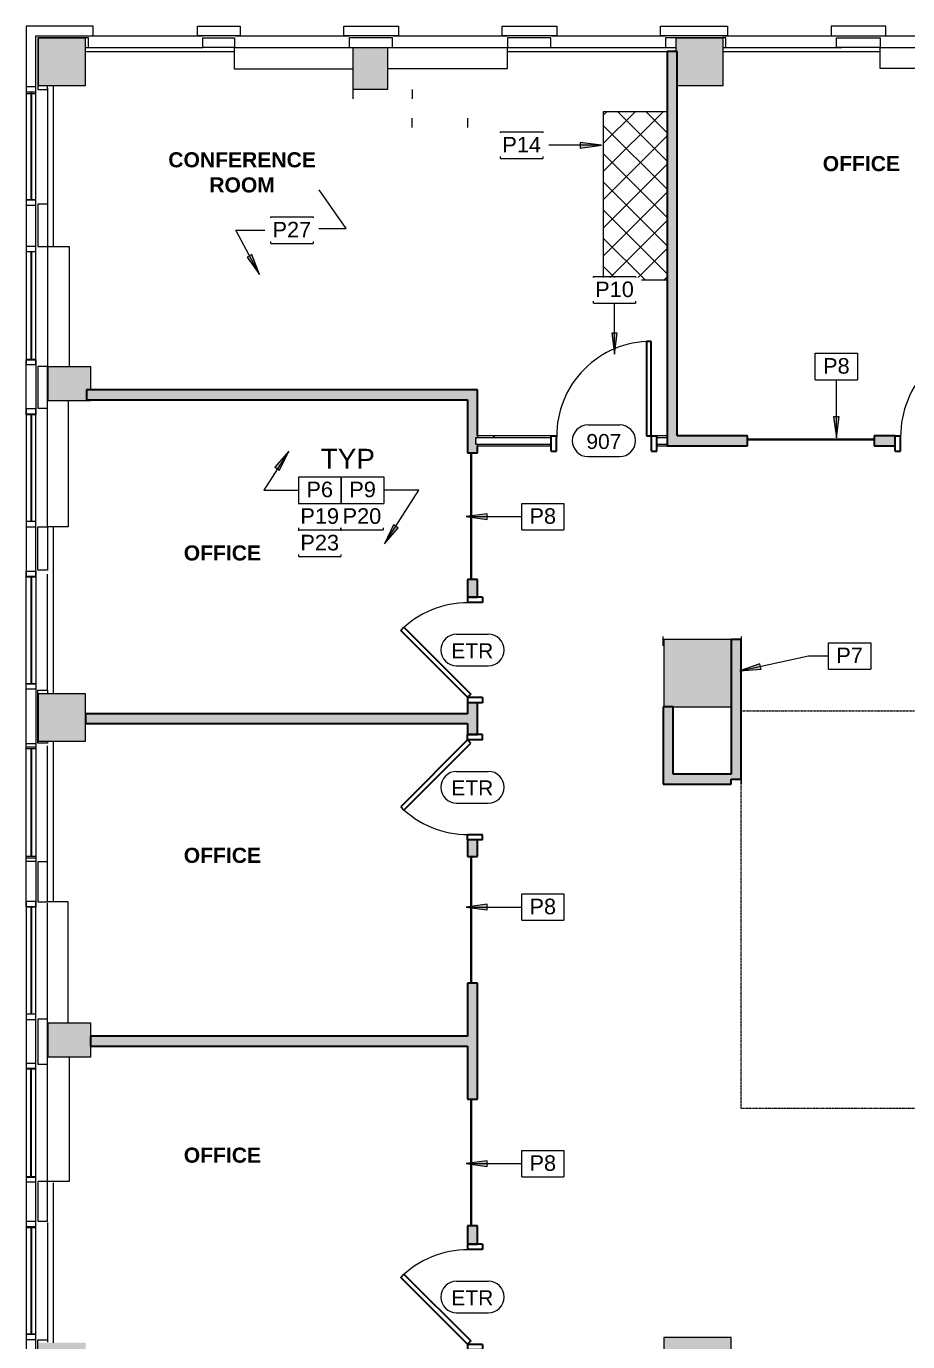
# Model space of a CAD drawing. Header units: inches. Extents: x 920 to 3181, y -644 to 1788.
# Drawn here: x 1832.3 to 2166.4, y 1256.9 to 1755.5 of the extents above; entities that cross this region are included whole.
import ezdxf

# ---------------------------------------------------------------- set-up
doc = ezdxf.new("R2010")
doc.units = ezdxf.units.IN
doc.header["$MEASUREMENT"] = 0
doc.linetypes.add('Dash 1_32_', pattern=[0.0625, 0.03125, -0.03125])
for name, color, linetype, lineweight in [('4694_52_BB$0$BHT', 7, 'Continuous', 9), ('4694_52_BB$0$BPT', 7, 'Continuous', 9), ('9t floor LINKED_dwg', 8, 'Continuous', 9), ('A-ANNO-KEYN', 231, 'Continuous', 9), ('A-AREA-IDEN', 2, 'Continuous', 9), ('A-DETL', 90, 'Continuous', 9), ('A-DOOR', 31, 'Continuous', 18), ('A-DOOR-FRAM', 31, 'Continuous', 30), ('A-DOOR-IDEN', 31, 'Continuous', 9), ('A-GLAZ', 151, 'Continuous', 18), ('A-WALL', 113, 'Continuous', 13), ('A-WALL-PATT', 111, 'Continuous', 18), ('G-ANNO-TEXT', 231, 'Continuous', 9), ('I-WALL', 2, 'Continuous', 18), ('Q-CASE', 31, 'Continuous', 18)]:
    doc.layers.add(name, color=color, linetype=linetype, lineweight=lineweight)
doc.styles.add('Arial_2', font='arial.ttf', dxfattribs={"height": 5.901198})
doc.styles.add('Swis721 Lt BT_1', font='swissl.ttf', dxfattribs={"height": 5.676425})
doc.styles.add('Swis721 Lt BT_2', font='swissl.ttf', dxfattribs={"height": 7.568567})
doc.styles.add('Swis721 Lt BT_B', font='', dxfattribs={"height": 5.72265})
doc.styles.get('Swis721 Lt BT_B').set_extended_font_data('Swis721 Lt BT', bold=True)

# ---------------------------------------------------------------- blocks, each defined once
blk = doc.blocks.new('9t floor LINKED_dwg-4848483-FIRST FLOOR CONSTRUCTION PLAN')
at = {"layer": '4694_52_BB$0$BHT'}
h = blk.add_hatch(color=256, dxfattribs=at)
h.paths.add_polyline_path([(464.5, 1484.5), (464.5, 1502.5), (446.5, 1502.5), (446.5, 1484.5)], flags=0)
h.paths.add_polyline_path([(464.88, 1613.51), (466.28, 1613.51), (466.28, 1613.94), (464.88, 1613.94), (464.88, 1617.69), (466.28, 1617.69), (466.28, 1626.51), (450.28, 1626.51), (450.28, 1613.51)], flags=0)
h.paths.add_polyline_path([(1049.93, 1731.51), (1062.93, 1731.51), (1062.93, 1747.5), (1049.93, 1747.5), (1049.93, 1731.51)], flags=0)
h.paths.add_polyline_path([(810.73, 1731.51), (823.73, 1731.51), (823.73, 1747.5), (810.73, 1747.5)], flags=0)
h.paths.add_polyline_path([(578.93, 1731.51), (578.93, 1747.5), (565.93, 1747.5), (565.93, 1731.51)], flags=0)
h.paths.add_polyline_path([(446.5, 1733), (464.5, 1733), (464.5, 1751), (446.5, 1751), (446.5, 1733)], flags=0)
h.paths.add_polyline_path([(1186.25, 1733), (1186.25, 1751), (1168.25, 1751), (1168.25, 1746), (1169.75, 1746), (1169.75, 1733)], flags=0)
h.paths.add_polyline_path([(928.25, 1733), (944.5, 1733), (944.5, 1746), (946.25, 1746), (946.25, 1751), (928.25, 1751), (928.25, 1746)], flags=0)
h.paths.add_polyline_path([(688.75, 1733), (706.25, 1733), (706.25, 1751), (688.25, 1751), (688.25, 1746), (688.75, 1746), (688.75, 1733.5)], flags=0)
h = blk.add_hatch(color=256, dxfattribs=at)
h.paths.add_polyline_path([(708.62, 987.5), (709.25, 987.5), (709.25, 1013), (688.75, 1013), (688.75, 987.5), (706.12, 987.5)], flags=0)
h.paths.add_polyline_path([(685, 987.5), (685, 1013), (683.75, 1013), (683.75, 987.5)], flags=0)
h.paths.add_polyline_path([(1429.25, 988), (1429.25, 1013.5), (1403.75, 1013.5), (1403.75, 988)], flags=0)
h.paths.add_polyline_path([(683.75, 1233), (709.25, 1233), (709.25, 1258.5), (683.75, 1258.5), (683.75, 1256.13)], flags=0)
h.paths.add_polyline_path([(1429.25, 1233.5), (1429.25, 1254.12), (1403.75, 1254.12), (1403.75, 1233.5)], flags=0)
h.paths.add_polyline_path([(1404.88, 1257.87), (1429.25, 1257.87), (1429.25, 1259), (1403.75, 1259), (1403.75, 1257.87)], flags=0)
h.paths.add_polyline_path([(1189.25, 1497.5), (1189.25, 1523), (1163.75, 1523), (1163.75, 1497.5)], flags=0)
h.paths.add_polyline_path([(1427.5, 1497.5), (1427.5, 1520.45), (1404.5, 1520.45), (1404.5, 1497.5), (1404.55, 1497.5)], flags=0)
h.paths.add_polyline_path([(683.75, 1497.5), (709.25, 1497.5), (709.25, 1523), (683.75, 1523)], flags=0)
h.paths.add_polyline_path([(923.75, 1499.81), (949.25, 1499.81), (949.25, 1523), (948.25, 1523), (948.25, 1521.38), (944.5, 1521.38), (944.5, 1523), (923.75, 1523)], flags=0)
h = blk.add_hatch(color=256, dxfattribs=at)
h.paths.add_polyline_path([(464.5, 870.94), (464.5, 888.94), (446.5, 888.94), (446.5, 870.94)], flags=0)
h.paths.add_polyline_path([(450.28, 992.5), (464.5, 992.5), (464.5, 1010.5), (446.5, 1010.5), (446.5, 992.5)], flags=0)
h.paths.add_polyline_path([(466.28, 1117.61), (466.28, 1130.61), (450.28, 1130.61), (450.28, 1117.61), (464.5, 1117.61)], flags=0)
h.paths.add_polyline_path([(464.5, 1238.5), (464.5, 1256.5), (446.5, 1256.5), (446.5, 1238.5)], flags=0)
h.paths.add_polyline_path([(450.28, 1364.71), (466.28, 1364.71), (466.28, 1377.71), (450.28, 1377.71)], flags=0)
at = {"layer": '4694_52_BB$0$BPT'}
for p, q in [((465.38, 1751.88), (508.88, 1751.88)), ((521.13, 1751.88), (564.38, 1751.88)), ((581.13, 1751.88), (624.38, 1751.88)), ((641.13, 1751.88), (684.38, 1751.88)), ((705.88, 1751.88), (749.13, 1751.88)), ((765.88, 1751.88), (809.13, 1751.88)), ((464.5, 1746), (520.88, 1746)), ((465.63, 1747.5), (508.88, 1747.5)), ((580.88, 1747.51), (624.87, 1747.51)), ((624.38, 1746), (685, 1746)), ((640.88, 1747.5), (684.87, 1747.5)), ((706.25, 1746), (765.68, 1746)), ((445.63, 1730.5), (442, 1730.5)), ((443.69, 1730.5), (443.69, 1689.75)), ((443.94, 1730.5), (443.94, 1689.75)), ((452.25, 1672.08), (452.25, 1733)), ((445.62, 1689.75), (442, 1689.75)), ((445.62, 1670), (442, 1670)), ((443.69, 1670), (443.69, 1629.25)), ((443.94, 1670), (443.94, 1629.25)), ((445.62, 1629.25), (442, 1629.25)), ((445.62, 1608.5), (442, 1608.5)), ((443.69, 1608.5), (443.69, 1567.75)), ((443.94, 1608.5), (443.94, 1567.75)), ((445.62, 1567.75), (442, 1567.75)), ((452.25, 1502.5), (452.25, 1565.78)), ((445.62, 1547), (442, 1547)), ((443.69, 1547), (443.69, 1506.25)), ((443.94, 1547), (443.94, 1506.25)), ((450, 1503.79), (450, 1547.78)), ((445.62, 1506.25), (442, 1506.25)), ((687.25, 1497.5), (709.25, 1497.5)), ((464.5, 1484.5), (464.5, 1491.19)), ((445.62, 1481.59), (442, 1481.59)), ((443.69, 1481.59), (443.69, 1440.84)), ((443.94, 1481.59), (443.94, 1440.84)), ((450, 1438.81), (450, 1482.8)), ((452.25, 1423.57), (452.25, 1484.18)), ((445.62, 1440.84), (442, 1440.84)), ((445.62, 1421.78), (442, 1421.78)), ((443.69, 1421.78), (443.69, 1381.03)), ((443.94, 1421.78), (443.94, 1381.03)), ((450, 1379.08), (450, 1423.07)), ((445.62, 1381.03), (442, 1381.03)), ((442, 1360.28), (445.62, 1360.28)), ((443.69, 1319.53), (443.69, 1360.28)), ((443.94, 1319.53), (443.94, 1360.28)), ((442, 1319.53), (445.62, 1319.53)), ((452.25, 1256.5), (452.25, 1317.11)), ((450, 1302.1), (450, 1257.61)), ((445.62, 1300.47), (442, 1300.47)), ((443.69, 1300.47), (443.69, 1259.72)), ((443.94, 1300.47), (443.94, 1259.72)), ((445.62, 1259.72), (442, 1259.72))]:
    blk.add_line(p, q, dxfattribs=at)
at = {"layer": '4694_52_BB$0$BPT', "flags": 128}
for points in [[(467.38, 1751.88), (467.38, 1755.5), (442, 1755.5), (442, 1730.07), (445.63, 1730.07), (445.63, 1751.88)], [(523.13, 1751.88), (506.88, 1751.88), (506.88, 1755.5), (523.13, 1755.5)], [(583.13, 1751.88), (562.38, 1751.88), (562.38, 1755.5), (583.13, 1755.5)], [(643.13, 1751.88), (622.38, 1751.88), (622.38, 1755.5), (643.13, 1755.5)], [(707.88, 1755.5), (707.88, 1751.88), (682.38, 1751.88), (682.38, 1755.5)], [(767.88, 1755.5), (747.13, 1755.5), (747.13, 1751.88), (767.88, 1751.88)], [(464.5, 1751), (446.5, 1751), (446.5, 1733), (464.5, 1733)], [(520.88, 1751.13), (520.88, 1747.5), (508.88, 1747.5), (508.88, 1751.13)], [(580.88, 1747.5), (580.88, 1751.13), (564.38, 1751.13), (564.38, 1747.5)], [(765.68, 1751.13), (765.68, 1747.5), (749.18, 1747.5), (749.18, 1751.13)], [(565.93, 1731.51), (565.93, 1747.51), (578.93, 1747.51), (578.93, 1731.51)], [(442, 1687.75), (445.62, 1687.75), (445.62, 1732.5), (442, 1732.5)], [(445.63, 1670.08), (445.63, 1689.58), (442, 1689.58), (442, 1670.08)], [(442, 1627.25), (445.62, 1627.25), (445.62, 1672), (442, 1672)], [(445.63, 1629.09), (445.63, 1608.27), (442, 1608.27), (442, 1629.09)], [(442, 1565.75), (445.62, 1565.75), (445.62, 1610.5), (442, 1610.5)], [(442, 1546.78), (445.63, 1546.78), (445.63, 1567.78), (442, 1567.78)], [(442, 1549), (445.62, 1549), (445.62, 1504.25), (442, 1504.25)], [(445.63, 1482.3), (442, 1482.3), (442, 1506.29), (445.63, 1506.29)], [(442, 1438.84), (442, 1483.59), (445.62, 1483.59), (445.62, 1438.84)], [(445.63, 1421.57), (442, 1421.57), (442, 1440.31), (445.63, 1440.31)], [(446.38, 1423.57), (450, 1423.57), (450, 1438.81), (446.38, 1438.81)], [(442, 1379.03), (445.62, 1379.03), (445.62, 1423.78), (442, 1423.78)], [(445.63, 1360.59), (445.63, 1381.08), (442, 1381.08), (442, 1360.59)], [(450, 1362.09), (450, 1379.08), (446.38, 1379.08), (446.38, 1362.09)], [(445.62, 1362.28), (442, 1362.28), (442, 1317.53), (445.62, 1317.53)], [(445.63, 1300.1), (445.63, 1319.1), (442, 1319.1), (442, 1300.1)], [(446.38, 1302.6), (450, 1302.6), (450, 1317.6), (446.38, 1317.6)], [(442, 1257.72), (445.62, 1257.72), (445.62, 1302.47), (442, 1302.47)], [(445.63, 1236.87), (445.63, 1259.61), (442, 1259.61), (442, 1236.87)], [(683.75, 1233), (709.25, 1233), (709.25, 1258.5), (683.75, 1258.5)]]:
    blk.add_lwpolyline(points, close=True, dxfattribs=at)
for points in [[(464.5, 1747.5), (465.63, 1747.5), (465.63, 1751.12), (446.38, 1751.12), (446.38, 1731.57), (450, 1731.57), (450, 1733.07)], [(579.07, 1739.45), (624.38, 1739.45), (624.38, 1747.5), (640.88, 1747.5), (640.88, 1751.13), (624.38, 1751.13), (624.38, 1747.5)], [(707.18, 1747.5), (707.18, 1751.13), (684.38, 1751.13), (684.38, 1747.5), (688.25, 1747.5)], [(706.25, 1751), (688.25, 1751), (688.25, 1746)], [(688.75, 1733), (706.25, 1733), (706.25, 1751)], [(565.94, 1739.2), (520.88, 1739.2), (520.88, 1747.5), (564.87, 1747.5)], [(706.25, 1747.5), (707.18, 1747.5), (751.17, 1747.5)], [(810.67, 1739.45), (765.68, 1739.45), (765.68, 1747.5), (809.67, 1747.5)], [(450, 1732.07), (450, 1688.08), (446.38, 1688.08), (446.38, 1672.08), (450, 1672.08), (450, 1626.59)], [(450, 1688.08), (450, 1672.08), (458.19, 1672.08), (458.19, 1626.51)], [(457.82, 1613.51), (457.82, 1565.78), (450, 1565.78), (450, 1549.28), (446.38, 1549.28), (446.38, 1565.78), (450, 1565.78), (450, 1610.77), (450, 1626.59), (446.38, 1626.59), (446.38, 1610.77), (450, 1610.77)], [(450.28, 1626.51), (466.28, 1626.51), (466.28, 1617.69)], [(466.28, 1613.94), (466.28, 1613.51), (450.28, 1613.51), (450.28, 1626.51)], [(709.25, 1523), (683.75, 1523), (683.75, 1497.5)], [(450, 1484.5), (450, 1483.8), (446.38, 1483.8), (446.38, 1503.79), (450, 1503.79), (450, 1502.5)], [(464.5, 1494.94), (464.5, 1502.5), (446.5, 1502.5), (446.5, 1484.5), (464.5, 1484.5)], [(457.82, 1377.85), (457.82, 1423.57), (450, 1423.57)], [(450.28, 1377.71), (466.28, 1377.71), (466.28, 1372.69)], [(466.28, 1368.94), (466.28, 1364.71), (450.28, 1364.71), (450.28, 1377.71)], [(458.19, 1364.72), (458.19, 1317.6), (450, 1317.6), (450, 1362.59)], [(450, 1238.7), (450, 1237.87), (446.38, 1237.87), (446.38, 1257.61), (450, 1257.61), (450, 1256.7)]]:
    blk.add_lwpolyline(points, dxfattribs=at)
at = {"layer": 'A-WALL-PATT', "color": 7, "lineweight": 9}
for p, q in [((565.93, 1728.01), (565.93, 1731.51)), ((588.25, 1731.51), (588.25, 1728.01)), ((588.25, 1717.19), (588.25, 1720.69)), ((609.25, 1720.69), (609.25, 1717.19)), ((683.5, 1520.7), (683.5, 1524.2)), ((713, 1524.2), (713, 1523)), ((713, 1470.08), (713, 1468.2))]:
    blk.add_line(p, q, dxfattribs=at)
blk = doc.blocks.new('Single Flush - OTJ_SOLIDFLUSH_ALUM-4928978-FIRST FLOOR CONSTRUCTION PLAN')
at = {"layer": 'A-DOOR', "color": 8, "lineweight": 30}
for p, q in [((-8.65, -25.96), (16.67, -0.64)), ((17.91, -1.88), (-7.42, -27.2)), ((16.67, -0.64), (17.91, -1.88)), ((-7.42, -27.2), (-8.65, -25.96))]:
    blk.add_line(p, q, dxfattribs=at)
at = {"layer": 'A-DOOR', "lineweight": 9}
blk.add_arc((17.91, -1.88), 35.81, 179.5, 225, dxfattribs=at)
at = {"layer": 'A-DOOR-FRAM', "color": 8}
for p, q in [((-20, 3.87), (-20, -1.88)), ((-20, 3.87), (-18, 3.87)), ((-18, 3.87), (-18, -1.88)), ((18, 3.87), (18, -1.88)), ((18, 3.87), (20, 3.87)), ((20, 3.87), (20, -1.88)), ((-20, -1.88), (-18, -1.88)), ((18, -1.88), (20, -1.88))]:
    blk.add_line(p, q, dxfattribs=at)
blk = doc.blocks.new('Single Flush - OTJ_SOLIDFLUSH_ALUM-4929015-FIRST FLOOR CONSTRUCTION PLAN')
at = {"layer": 'A-DOOR', "color": 8, "lineweight": 30}
for p, q in [((-7.42, 27.2), (-8.65, 25.96)), ((-8.65, 25.96), (16.67, 0.64)), ((17.91, 1.87), (-7.42, 27.2)), ((16.67, 0.64), (17.91, 1.87))]:
    blk.add_line(p, q, dxfattribs=at)
at = {"layer": 'A-DOOR', "lineweight": 9}
blk.add_arc((17.91, 1.87), 35.81, 135, 180.5, dxfattribs=at)
at = {"layer": 'A-DOOR-FRAM', "color": 8}
for p, q in [((-20, -3.87), (-20, 1.87)), ((-20, 1.87), (-18, 1.87)), ((-18, -3.87), (-18, 1.87)), ((18, -3.87), (18, 1.87)), ((18, 1.87), (20, 1.87)), ((20, -3.87), (20, 1.87)), ((-20, -3.87), (-18, -3.87)), ((18, -3.87), (20, -3.87))]:
    blk.add_line(p, q, dxfattribs=at)
blk = doc.blocks.new('Single Flush - OTJ_SOLIDFLUSH_ALUM-4929021-FIRST FLOOR CONSTRUCTION PLAN')
at = {"layer": 'A-DOOR', "lineweight": 30}
for p, q in [((16.15625, 37.6875), (16.15625, 1.875)), ((17.90625, 37.6875), (16.15625, 37.6875)), ((17.90625, 1.875), (17.90625, 37.6875)), ((16.15625, 1.875), (17.90625, 1.875))]:
    blk.add_line(p, q, dxfattribs=at)
at = {"layer": 'A-DOOR', "lineweight": 9}
blk.add_arc((17.90625, 1.875), 35.8125, 90, 180.5, dxfattribs=at)
at = {"layer": 'A-DOOR-FRAM'}
for p, q in [((-20, -3.875), (-20, 1.875)), ((-20, 1.875), (-18, 1.875)), ((-18, -3.875), (-18, 1.875)), ((18.000004, -3.875), (18.000004, 1.875)), ((18.000004, 1.875), (20.000004, 1.875)), ((20.000004, -3.875), (20.000004, 1.875)), ((-20, -3.875), (-18, -3.875)), ((18.000004, -3.875), (20.000004, -3.875))]:
    blk.add_line(p, q, dxfattribs=at)
blk = doc.blocks.new('Frameless opening with glazing - 48_ x 96_-4931144-FIRST FLOOR CONSTRUCTION PLAN')
at = {"layer": 'A-GLAZ', "lineweight": 40}
blk.add_line((-25.5, -0.5), (22.5, -0.5), dxfattribs=at)
blk = doc.blocks.new('C-Counter Top - ADJ HEIGHT-4933352-FIRST FLOOR CONSTRUCTION PLAN')
at = {"layer": 'Q-CASE', "lineweight": 9}
h = blk.add_hatch(dxfattribs=at)
h.set_pattern_fill('FP_10', color=256, style=0, pattern_type=2)
h.set_pattern_definition([(135, (3066.113, -685.75), (-5.341485, -5.341485), []), (225, (3066.113, -685.75), (5.341485, -5.341485), [])])
h.paths.add_polyline_path([(16.49, -0.75), (-47.26, -0.75), (-47.26, -25), (16.49, -25)], flags=0)
for p, q in [((-47.26, -0.75), (-47.26, -25)), ((16.49, -25), (16.49, -0.75)), ((-47.26, -25), (16.49, -25))]:
    blk.add_line(p, q, dxfattribs=at)
blk = doc.blocks.new('Door Tag - Door Tag-41184-FIRST FLOOR CONSTRUCTION PLAN')
at = {"layer": 'A-DOOR-IDEN'}
for p, q in [((-0.09375, 0.09375), (0.09375, 0.09375)), ((-0.09375, -0.09375), (0.09375, -0.09375))]:
    blk.add_line(p, q, dxfattribs=at)
for centre, start, end in [((-0.09375, 0), 90, 270), ((0.09375, 0), 270, 90)]:
    blk.add_arc(centre, 0.09375, start, end, dxfattribs=at)
blk = doc.blocks.new('Keynote Tag - Keynote Number - Boxed-135510-FIRST FLOOR CONSTRUCTION PLAN')
at = {"layer": 'A-ANNO-KEYN'}
for p, q in [((-0.125, -0.0792), (-0.125, 0.0781)), ((-0.125, 0.0781), (0.125, 0.0781)), ((0.125, 0.0781), (0.125, -0.0792)), ((-0.125, -0.0792), (0.125, -0.0792))]:
    blk.add_line(p, q, dxfattribs=at)

msp = doc.modelspace()

# ---------------------------------------------------------------- hatches: boundary and pattern name
at = {"layer": 'A-ANNO-KEYN'}
for points in [[(2050.28, 1710.4), (2042.28, 1711.46), (2042.28, 1709.35)], [(1920.66, 1661.44), (1917.81, 1668.99), (1915.96, 1667.99)], [(2055.26, 1631.19), (2056.32, 1639.19), (2054.21, 1639.19)], [(2139.38, 1599.45), (2140.44, 1607.45), (2138.33, 1607.45)], [(1931.72, 1594.5), (1926.52, 1588.33), (1928.29, 1587.2)], [(1998.95, 1569.64), (2006.95, 1568.58), (2006.95, 1570.69)], [(1968.06, 1559.26), (1973.25, 1565.43), (1971.48, 1566.57)], [(2102.78, 1511.12), (2110.82, 1511.8), (2110.37, 1513.86)], [(1998.95, 1421.64), (2006.95, 1420.58), (2006.95, 1422.69)], [(1998.95, 1324.38), (2006.95, 1323.32), (2006.95, 1325.43)]]:
    msp.add_hatch(color=256, dxfattribs=at).paths.add_polyline_path(points, flags=0)
at = {"layer": 'A-WALL-PATT', "lineweight": 9}
for points in [[(2076, 1600.25), (2079, 1600.25), (2079, 1746), (2075.25, 1746), (2075.25, 1600.25)], [(1999.5, 1613.94), (1999.5, 1617.69), (1855.13, 1617.69), (1855.13, 1613.94), (1969.18, 1613.94)], [(2103.25, 1470.08), (2103.25, 1523), (2099.5, 1523), (2099.5, 1470.08)], [(2073.75, 1471.95), (2077.5, 1471.95), (2077.5, 1497.5), (2073.75, 1497.5), (2073.75, 1484.5)], [(1999.5, 1491.19), (1999.5, 1494.94), (1854.75, 1494.94), (1854.75, 1491.19)], [(2074, 1468.2), (2099.5, 1468.2), (2099.5, 1471.95), (2073.75, 1471.95), (2073.75, 1468.2)], [(1999.5, 1368.94), (1999.5, 1372.69), (1856.53, 1372.69), (1856.53, 1368.94)]]:
    msp.add_hatch(color=7, dxfattribs=at).paths.add_polyline_path(points, flags=0)
h = msp.add_hatch(color=7, dxfattribs=at)
h.paths.add_polyline_path([(2003.25, 870.94), (2003.25, 900.81), (1999.5, 900.81), (1999.5, 870.94)], flags=0)
h.paths.add_polyline_path([(2003.25, 948.81), (2003.25, 956.81), (1999.5, 956.81), (1999.5, 948.81)], flags=0)
h.paths.add_polyline_path([(2003.25, 996.81), (2003.25, 1008.81), (1999.5, 1008.81), (1999.5, 996.81)], flags=0)
h.paths.add_polyline_path([(2003.25, 1048.81), (2003.25, 1056.81), (1999.5, 1056.81), (1999.5, 1048.81)], flags=0)
h.paths.add_polyline_path([(1999.5, 1104.81), (2003.25, 1104.81), (2003.25, 1144.81), (1999.5, 1144.81), (1999.5, 1109.15)], flags=0)
h.paths.add_polyline_path([(2003.25, 1192.81), (2003.25, 1201.81), (1999.5, 1201.81), (1999.5, 1192.81)], flags=0)
h.paths.add_polyline_path([(1999.5, 1241.81), (2003.25, 1241.81), (2003.25, 1253.81), (1999.5, 1253.81), (1999.5, 1245.94)], flags=0)
h.paths.add_polyline_path([(1999.5, 1293.81), (2003.25, 1293.81), (2003.25, 1300.81), (1999.5, 1300.81)], flags=0)
h.paths.add_polyline_path([(2003.25, 1348.81), (2003.25, 1392.81), (1999.5, 1392.81), (1999.5, 1348.81)], flags=0)
h.paths.add_polyline_path([(1999.5, 1440.81), (2003.25, 1440.81), (2003.25, 1447.06), (1999.5, 1447.06)], flags=0)
h.paths.add_polyline_path([(2003.25, 1487.06), (2003.25, 1499.06), (1999.5, 1499.06), (1999.5, 1487.06)], flags=0)
h.paths.add_polyline_path([(2003.25, 1539.06), (2003.25, 1545.81), (1999.5, 1545.81), (1999.5, 1539.06)], flags=0)
h.paths.add_polyline_path([(1999.5, 1593.81), (2003.25, 1593.81), (2003.25, 1617.69), (1999.5, 1617.69), (1999.5, 1613.94)], flags=0)
h = msp.add_hatch(dxfattribs=at)
h.set_pattern_fill('FP_6', color=256, style=0, pattern_type=2)
h.set_pattern_definition([(0, (1390.251, 0), (20.48, 5.12), [0.845, -14.515, 0.845, -14.515, -81.92]), (0, (1390.251, 0), (20.48, 5.12), [-30.72, 0.845, -29.875, 0.845, -14.515, -35.84]), (0, (1390.251, 0), (20.48, 5.12), [-76.8, 0.845, -9.395, 0.845, -24.755]), (120, (1397.931, 2.56), (-14.67405, 15.1762), [0.845, -14.515, 0.845, -14.515, -81.92]), (120, (1397.931, 2.56), (-14.67405, 15.1762), [-30.72, 0.845, -29.875, 0.845, -14.515, -35.84]), (120, (1397.931, 2.56), (-14.67405, 15.1762), [-76.8, 0.845, -9.395, 0.845, -24.755]), (240, (1400.491, 12.8), (-5.80595, -20.2962), [0.845, -14.515, 0.845, -14.515, -81.92]), (240, (1400.491, 12.8), (-5.80595, -20.2962), [-30.72, 0.845, -29.875, 0.845, -14.515, -35.84]), (240, (1400.491, 12.8), (-5.80595, -20.2962), [-76.8, 0.845, -9.395, 0.845, -24.755])])
h.paths.add_polyline_path([(2071.25, 1599.63), (2075.25, 1599.63), (2075.25, 1600.25), (2071.25, 1600.25)], flags=0)
h.paths.add_polyline_path([(2003.25, 1599.63), (2031.25, 1599.63), (2031.25, 1600.25), (2003.25, 1600.25)], flags=0)
h = msp.add_hatch(color=7, dxfattribs=at)
h.paths.add_polyline_path([(2307.63, 1596.5), (2334.75, 1596.5), (2334.75, 1600.25), (2307.63, 1600.25)], flags=0)
h.paths.add_polyline_path([(2259.63, 1596.5), (2259.63, 1600.25), (2253.63, 1600.25), (2253.63, 1596.5)], flags=0)
h.paths.add_polyline_path([(2209.5, 1596.5), (2213.63, 1596.5), (2213.63, 1600.25), (2201.63, 1600.25), (2201.63, 1596.5), (2205.75, 1596.5)], flags=0)
h.paths.add_polyline_path([(2153.63, 1596.5), (2161.63, 1596.5), (2161.63, 1600.25), (2153.63, 1600.25)], flags=0)
h.paths.add_polyline_path([(2105.63, 1596.5), (2105.63, 1600.25), (2075.25, 1600.25), (2075.25, 1596.5), (2096.5, 1596.5)], flags=0)

# ---------------------------------------------------------------- linework, layer by layer
at = {"layer": 'A-ANNO-KEYN'}
for p, q in [((2050.28, 1710.4), (2028.08, 1710.4)), ((2050.28, 1710.4), (2042.28, 1711.46)), ((2042.28, 1711.46), (2042.28, 1709.35)), ((2042.28, 1709.35), (2050.28, 1710.4)), ((1911.68, 1678.2), (1924.95, 1678.2)), ((1920.66, 1661.44), (1911.68, 1678.2)), ((1917.81, 1668.99), (1915.96, 1667.99)), ((1915.96, 1667.99), (1920.66, 1661.44)), ((1920.66, 1661.44), (1917.81, 1668.99)), ((2055.26, 1631.19), (2055.26, 1650.53)), ((2056.32, 1639.19), (2054.21, 1639.19)), ((2054.21, 1639.19), (2055.26, 1631.19)), ((2055.26, 1631.19), (2056.32, 1639.19)), ((2139.38, 1599.45), (2139.38, 1621.52)), ((2140.44, 1607.45), (2138.33, 1607.45)), ((2138.33, 1607.45), (2139.38, 1599.45)), ((2139.38, 1599.45), (2140.44, 1607.45)), ((1931.72, 1594.5), (1922.24, 1579.71)), ((1931.72, 1594.5), (1926.52, 1588.33)), ((1928.29, 1587.2), (1931.72, 1594.5)), ((1926.52, 1588.33), (1928.29, 1587.2)), ((1922.24, 1579.71), (1935.51, 1579.71)), ((1981.11, 1579.71), (1967.77, 1579.71)), ((1968.06, 1559.26), (1981.11, 1579.71)), ((2006.95, 1570.69), (1998.95, 1569.64)), ((2006.95, 1568.58), (2006.95, 1570.69)), ((1971.48, 1566.57), (1968.06, 1559.26)), ((1973.25, 1565.43), (1971.48, 1566.57)), ((1998.95, 1569.64), (2006.95, 1568.58)), ((1998.95, 1569.64), (2016.64, 1569.64)), ((2016.64, 1569.64), (2020.08, 1569.64)), ((1968.06, 1559.26), (1973.25, 1565.43)), ((2102.78, 1511.12), (2128.83, 1516.82)), ((2128.83, 1516.82), (2136.4, 1516.82)), ((2110.37, 1513.86), (2102.78, 1511.12)), ((2102.78, 1511.12), (2110.82, 1511.8)), ((2110.82, 1511.8), (2110.37, 1513.86)), ((2006.95, 1422.69), (1998.95, 1421.64)), ((1998.95, 1421.64), (2006.95, 1420.58)), ((1998.95, 1421.64), (2016.64, 1421.64)), ((2006.95, 1420.58), (2006.95, 1422.69)), ((2016.64, 1421.64), (2020.08, 1421.64)), ((2006.95, 1325.43), (1998.95, 1324.38)), ((1998.95, 1324.38), (2006.95, 1323.32)), ((1998.95, 1324.38), (2016.64, 1324.38)), ((2006.95, 1323.32), (2006.95, 1325.43)), ((2016.64, 1324.38), (2020.08, 1324.38))]:
    msp.add_line(p, q, dxfattribs=at)
at = {"layer": 'A-DETL', "lineweight": 18}
for p, q in [((1953.57, 1678.82), (1943.25, 1693.56)), ((1940.57, 1678.82), (1953.57, 1678.82))]:
    msp.add_line(p, q, dxfattribs=at)
at = {"layer": 'A-DETL', "linetype": 'Dash 1_32_', "lineweight": 18}
for p, q in [((2103.25, 1496.06), (2344.5, 1496.06)), ((2103.25, 1345.25), (2103.25, 1496.06)), ((2344.5, 1345.25), (2103.25, 1345.25))]:
    msp.add_line(p, q, dxfattribs=at)
at = {"layer": 'A-WALL', "lineweight": 18}
for p, q in [((2002.63, 1599.63), (2031.25, 1599.63)), ((2002.63, 1597.13), (2031.25, 1597.13)), ((2071.25, 1599.63), (2075.25, 1599.63)), ((2071.25, 1597.13), (2075.25, 1597.13))]:
    msp.add_line(p, q, dxfattribs=at)
at = {"layer": 'I-WALL', "color": 8, "lineweight": 30}
for p, q in [((2079, 1746), (2075.25, 1746)), ((2075.25, 1746), (2075.25, 1596.5)), ((2079, 1600.25), (2079, 1746)), ((2003.25, 1617.69), (1855.13, 1617.69)), ((1855.13, 1617.69), (1855.13, 1613.94)), ((2003.25, 1600.25), (2003.25, 1617.69)), ((1855.13, 1613.94), (1999.5, 1613.94)), ((1999.5, 1613.94), (1999.5, 1593.81)), ((2003.25, 1593.81), (2003.25, 1596.5)), ((2075.25, 1596.5), (2105.63, 1596.5)), ((2105.63, 1600.25), (2079, 1600.25)), ((2105.63, 1596.5), (2105.63, 1600.25)), ((2161.63, 1600.25), (2153.63, 1600.25)), ((2153.63, 1600.25), (2153.63, 1596.5)), ((2153.63, 1596.5), (2161.63, 1596.5)), ((2161.63, 1596.5), (2161.63, 1600.25)), ((1999.5, 1593.81), (2003.25, 1593.81)), ((2003.25, 1545.81), (1999.5, 1545.81)), ((1999.5, 1545.81), (1999.5, 1539.06)), ((2003.25, 1539.06), (2003.25, 1545.81)), ((1999.5, 1539.06), (2003.25, 1539.06)), ((2103.25, 1523), (2099.5, 1523)), ((2099.5, 1523), (2099.5, 1471.95)), ((2103.25, 1470.08), (2103.25, 1523)), ((2003.25, 1499.06), (1999.5, 1499.06)), ((1999.5, 1499.06), (1999.5, 1494.94)), ((2003.25, 1487.06), (2003.25, 1499.06)), ((2077.5, 1497.5), (2073.75, 1497.5)), ((2073.75, 1497.5), (2073.75, 1468.2)), ((2077.5, 1471.95), (2077.5, 1497.5)), ((1999.5, 1494.94), (1854.75, 1494.94)), ((1854.75, 1494.94), (1854.75, 1491.19)), ((1854.75, 1491.19), (1999.5, 1491.19)), ((1999.5, 1491.19), (1999.5, 1487.06)), ((1999.5, 1487.06), (2003.25, 1487.06)), ((2099.5, 1471.95), (2077.5, 1471.95)), ((2073.75, 1468.2), (2099.5, 1468.2)), ((2099.5, 1468.2), (2099.5, 1470.08)), ((2099.5, 1470.08), (2103.25, 1470.08)), ((2003.25, 1447.06), (1999.5, 1447.06)), ((1999.5, 1447.06), (1999.5, 1440.81)), ((2003.25, 1440.81), (2003.25, 1447.06)), ((1999.5, 1440.81), (2003.25, 1440.81)), ((2003.25, 1392.81), (1999.5, 1392.81)), ((1999.5, 1392.81), (1999.5, 1372.69)), ((2003.25, 1348.81), (2003.25, 1392.81)), ((1999.5, 1372.69), (1856.53, 1372.69)), ((1856.53, 1372.69), (1856.53, 1368.94)), ((1856.53, 1368.94), (1999.5, 1368.94)), ((1999.5, 1368.94), (1999.5, 1348.81)), ((1999.5, 1348.81), (2003.25, 1348.81)), ((2003.25, 1300.81), (1999.5, 1300.81)), ((1999.5, 1300.81), (1999.5, 1293.81)), ((2003.25, 1293.81), (2003.25, 1300.81)), ((1999.5, 1293.81), (2003.25, 1293.81))]:
    msp.add_line(p, q, dxfattribs=at)
at = {"layer": 'I-WALL', "lineweight": 9}
msp.add_line((2002.63, 1597.13), (2002.63, 1599.63), dxfattribs=at)
at = {"layer": 'I-WALL'}
for p, q in [((2031.25, 1600.25), (2003.25, 1600.25)), ((2003.25, 1600.25), (2003.25, 1599.63)), ((2003.25, 1597.13), (2003.25, 1596.5)), ((2003.25, 1596.5), (2031.25, 1596.5)), ((2031.25, 1596.5), (2031.25, 1600.25)), ((2075.25, 1600.25), (2071.25, 1600.25)), ((2071.25, 1600.25), (2071.25, 1596.5)), ((2071.25, 1596.5), (2075.25, 1596.5))]:
    msp.add_line(p, q, dxfattribs=at)

# ---------------------------------------------------------------- block references
at = {"layer": '9t floor LINKED_dwg', "color": 7}
msp.add_blockref('9t floor LINKED_dwg-4848483-FIRST FLOOR CONSTRUCTION PLAN', (1390.25, 0), dxfattribs=at)
at = {"layer": 'A-ANNO-KEYN', "xscale": 63.99999999999997, "yscale": 63.99999999999997, "zscale": 63.99999999999997}
for p in [(2020.08, 1710.44), (1932.95, 1678.24), (2055.26, 1655.61), (2139.38, 1626.59), (1943.51, 1579.74), (2028.08, 1569.67), (2144.4, 1516.85), (2028.08, 1421.67), (2028.08, 1324.41)]:
    msp.add_blockref('Keynote Tag - Keynote Number - Boxed-135510-FIRST FLOOR CONSTRUCTION PLAN', p, dxfattribs=at)
at = {"layer": 'A-DOOR'}
for name, p in [('Single Flush - OTJ_SOLIDFLUSH_ALUM-4929021-FIRST FLOOR CONSTRUCTION PLAN', (2051.25, 1598.38)), ('Single Flush - OTJ_SOLIDFLUSH_ALUM-4929015-FIRST FLOOR CONSTRUCTION PLAN', (2181.63, 1598.38))]:
    msp.add_blockref(name, p, dxfattribs=at)
for name, p, rotation in [('Single Flush - OTJ_SOLIDFLUSH_ALUM-4928978-FIRST FLOOR CONSTRUCTION PLAN', (2001.38, 1519.06), 269.9999999999999), ('Single Flush - OTJ_SOLIDFLUSH_ALUM-4929015-FIRST FLOOR CONSTRUCTION PLAN', (2001.38, 1467.06), 89.99999999999991), ('Single Flush - OTJ_SOLIDFLUSH_ALUM-4928978-FIRST FLOOR CONSTRUCTION PLAN', (2001.38, 1273.81), 269.9999999999999)]:
    msp.add_blockref(name, p, dxfattribs=dict(at, rotation=rotation))
at = {"layer": 'A-DOOR-IDEN', "xscale": 63.99999999999997, "yscale": 63.99999999999997, "zscale": 63.99999999999997}
for p in [(2051.25, 1598.38), (2001.38, 1519.06), (2001.38, 1467.06), (2001.38, 1273.81)]:
    msp.add_blockref('Door Tag - Door Tag-41184-FIRST FLOOR CONSTRUCTION PLAN', p, dxfattribs=at)
at = {"layer": 'A-GLAZ'}
for p, rotation in [((2128.13, 1598.38), 180), ((2001.38, 1568.31), 269.9999999999999), ((2001.38, 1415.31), 269.9999999999999), ((2001.38, 1323.31), 269.9999999999999)]:
    msp.add_blockref('Frameless opening with glazing - 48_ x 96_-4931144-FIRST FLOOR CONSTRUCTION PLAN', p, dxfattribs=dict(at, rotation=rotation))
at = {"layer": 'Q-CASE', "lineweight": 9, "rotation": 270.0000000000002}
msp.add_blockref('C-Counter Top - ADJ HEIGHT-4933352-FIRST FLOOR CONSTRUCTION PLAN', (2076, 1675.86), dxfattribs=at)

# ---------------------------------------------------------------- texts
at = {"layer": 'A-AREA-IDEN', "char_height": 5.723, "attachment_point": 2, "line_spacing_factor": 0.998538, "style": 'Swis721 Lt BT_B'}
for s, insert, width in [('CONFERENCE\\PROOM', (1914.06, 1707.77), 63.36), ('OFFICE', (2148.84, 1706.32), 33.048), ('OFFICE', (1906.6, 1558.73), 33.048), ('OFFICE', (1906.6, 1444.11), 33.048), ('OFFICE', (1906.6, 1330.45), 33.048)]:
    msp.add_mtext(s, dxfattribs=dict(at, insert=insert, width=width))
at = {"layer": 'A-DOOR-IDEN', "char_height": 5.676, "attachment_point": 2, "line_spacing_factor": 1.00667, "style": 'Swis721 Lt BT_1'}
for s, insert, width in [('907', (2051.22, 1600.95), 15.12), ('ETR', (2001.35, 1521.64), 16.92), ('ETR', (2001.35, 1469.64), 16.92), ('ETR', (2001.35, 1276.39), 16.92)]:
    msp.add_mtext(s, dxfattribs=dict(at, insert=insert, width=width))
at = {"layer": 'G-ANNO-TEXT', "color": 7, "insert": (1943.87, 1595.34), "char_height": 7.569, "width": 21.504, "attachment_point": 1, "line_spacing_factor": 1.00667, "style": 'Swis721 Lt BT_2'}
msp.add_mtext('TYP', dxfattribs=at)

# ---------------------------------------------------------------- next in the draw order: texts
at = {"layer": 'A-ANNO-KEYN', "char_height": 5.901, "attachment_point": 2, "line_spacing_factor": 0.938532, "style": 'Arial_2', "bg_fill": 3, "box_fill_scale": 1.25, "bg_fill_color": 0, "bg_fill_transparency": 0}
for s, insert, width in [('P14', (2020.06, 1713.58), 17.496), ('P27', (1932.93, 1681.38), 17.496), ('P10', (2055.25, 1658.75), 17.496), ('P8', (2139.36, 1629.73), 12.024), ('P6', (1943.49, 1582.89), 12.024), ('P8', (2028.06, 1572.81), 12.024), ('P7', (2144.38, 1519.99), 12.024), ('P8', (2028.06, 1424.81), 12.024), ('P8', (2028.06, 1327.55), 12.024)]:
    msp.add_mtext(s, dxfattribs=dict(at, insert=insert, width=width))

# ---------------------------------------------------------------- next in the draw order: block references
at = {"layer": 'A-ANNO-KEYN', "xscale": 63.99999999999997, "yscale": 63.99999999999997, "zscale": 63.99999999999997}
msp.add_blockref('Keynote Tag - Keynote Number - Boxed-135510-FIRST FLOOR CONSTRUCTION PLAN', (1959.77, 1579.74), dxfattribs=at)

# ---------------------------------------------------------------- next in the draw order: texts
at = {"layer": 'A-ANNO-KEYN', "insert": (1959.75, 1582.89), "char_height": 5.901, "width": 12.024, "attachment_point": 2, "line_spacing_factor": 0.938532, "style": 'Arial_2', "bg_fill": 3, "box_fill_scale": 1.25, "bg_fill_color": 0, "bg_fill_transparency": 0}
msp.add_mtext('P9', dxfattribs=at)

# ---------------------------------------------------------------- next in the draw order: block references
at = {"layer": 'A-ANNO-KEYN', "xscale": 63.99999999999997, "yscale": 63.99999999999997, "zscale": 63.99999999999997}
msp.add_blockref('Keynote Tag - Keynote Number - Boxed-135510-FIRST FLOOR CONSTRUCTION PLAN', (1943.51, 1569.67), dxfattribs=at)

# ---------------------------------------------------------------- next in the draw order: texts
at = {"layer": 'A-ANNO-KEYN', "insert": (1943.49, 1572.81), "char_height": 5.901, "width": 17.496, "attachment_point": 2, "line_spacing_factor": 0.938532, "style": 'Arial_2', "bg_fill": 3, "box_fill_scale": 1.25, "bg_fill_color": 0, "bg_fill_transparency": 0}
msp.add_mtext('P19', dxfattribs=at)

# ---------------------------------------------------------------- next in the draw order: block references
at = {"layer": 'A-ANNO-KEYN', "xscale": 63.99999999999997, "yscale": 63.99999999999997, "zscale": 63.99999999999997}
msp.add_blockref('Keynote Tag - Keynote Number - Boxed-135510-FIRST FLOOR CONSTRUCTION PLAN', (1959.51, 1569.67), dxfattribs=at)

# ---------------------------------------------------------------- next in the draw order: texts
at = {"layer": 'A-ANNO-KEYN', "insert": (1959.49, 1572.81), "char_height": 5.901, "width": 17.496, "attachment_point": 2, "line_spacing_factor": 0.938532, "style": 'Arial_2', "bg_fill": 3, "box_fill_scale": 1.25, "bg_fill_color": 0, "bg_fill_transparency": 0}
msp.add_mtext('P20', dxfattribs=at)

# ---------------------------------------------------------------- next in the draw order: block references
at = {"layer": 'A-ANNO-KEYN', "xscale": 63.99999999999997, "yscale": 63.99999999999997, "zscale": 63.99999999999997}
msp.add_blockref('Keynote Tag - Keynote Number - Boxed-135510-FIRST FLOOR CONSTRUCTION PLAN', (1943.51, 1559.6), dxfattribs=at)

# ---------------------------------------------------------------- next in the draw order: texts
at = {"layer": 'A-ANNO-KEYN', "insert": (1943.49, 1562.74), "char_height": 5.901, "width": 17.496, "attachment_point": 2, "line_spacing_factor": 0.938532, "style": 'Arial_2', "bg_fill": 3, "box_fill_scale": 1.25, "bg_fill_color": 0, "bg_fill_transparency": 0}
msp.add_mtext('P23', dxfattribs=at)

doc.saveas('drawing.dxf')
